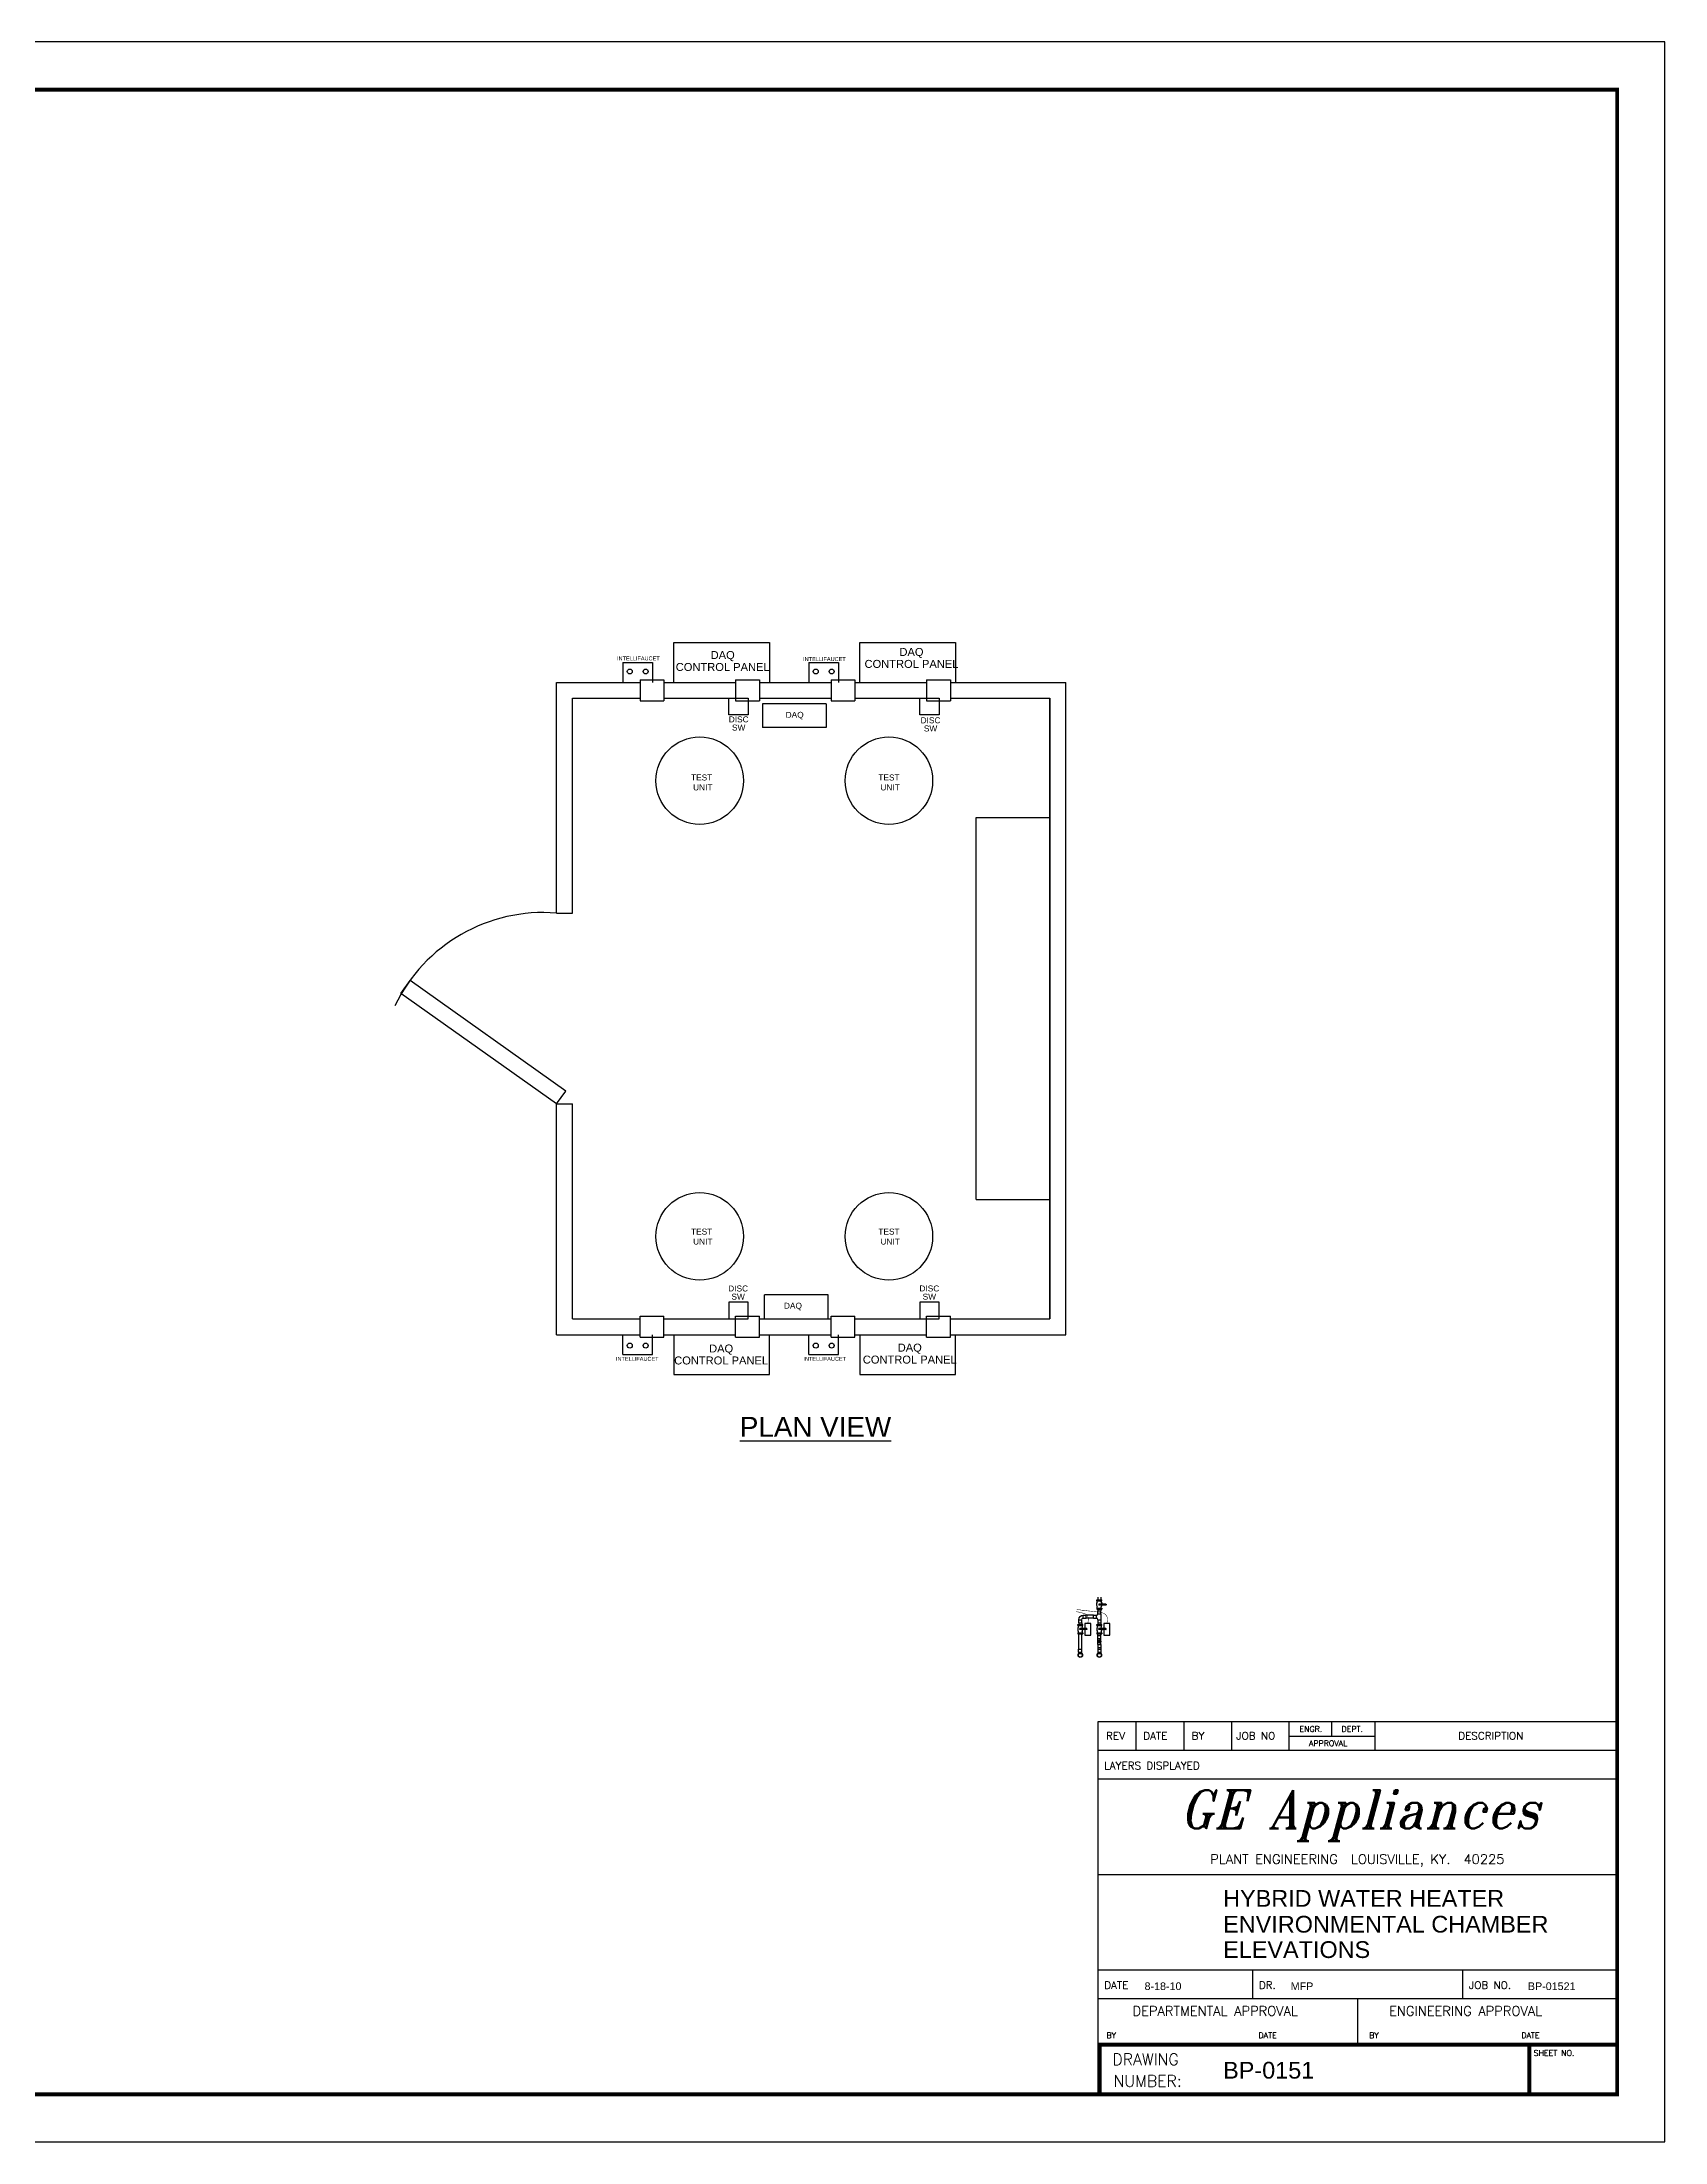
# Model space of a CAD drawing. Header units: inches. Extents: x -1574 to 492, y -294 to 234.
# Drawn here: x -607 to -199, y -294 to 234 of the extents above; entities that cross this region are included whole.
import ezdxf
from ezdxf.enums import TextEntityAlignment as Align

# ---------------------------------------------------------------- set-up
doc = ezdxf.new("R2010")
doc.units = ezdxf.units.IN
doc.header["$MEASUREMENT"] = 0
for name, color, linetype in [('CHAMBER EXTERIOR', 7, 'Continuous'), ('EXTERIOR ELEC EQUIP', 190, 'Continuous'), ('EXTERIOR PLUMB EQUIP', 250, 'Continuous'), ('FORMAT', 7, 'Continuous'), ('INTERIOR DIMS', 7, 'Continuous'), ('INTERIOR ELEC EQUIP', 190, 'Continuous')]:
    doc.layers.add(name, color=color, linetype=linetype)
doc.styles.add('ROMAND', font='romand', dxfattribs={"height": 72})
doc.styles.add('ROMANT', font='romant', dxfattribs={"height": 216})
doc.styles.get("Standard").update_dxf_attribs({"font": 'ARIAL.TTF'})

# ---------------------------------------------------------------- blocks, each defined once
blk = doc.blocks.new('FORMAT-D')
at = {"layer": 'FORMAT'}
for p, q in [((28.06, 4.4), (28.06, 0.507)), ((33.48, 4.4), (28.06, 4.4)), ((28.46, 4.4), (28.46, 4.1)), ((28.96, 4.4), (28.96, 4.1)), ((29.46, 4.4), (29.46, 4.1)), ((30.06, 4.4), (30.06, 4.1)), ((30.51, 4.25), (30.51, 4.4)), ((30.96, 4.4), (30.96, 4.1)), ((30.06, 4.25), (30.96, 4.25)), ((33.48, 4.1), (28.06, 4.1)), ((33.48, 3.8), (28.06, 3.8)), ((33.48, 2.8), (28.06, 2.8)), ((33.48, 1.8), (28.06, 1.8)), ((29.68, 1.8), (29.68, 1.5)), ((31.88, 1.8), (31.88, 1.5)), ((33.48, 1.5), (28.06, 1.5)), ((30.78, 1.5), (30.78, 1.017))]:
    blk.add_line(p, q, dxfattribs=at)
blk.add_lwpolyline([(0, 0), (34, 0), (34, 22), (0, 22)], close=True, dxfattribs=at)
at = {"layer": 'FORMAT', "const_width": 0.04}
blk.add_lwpolyline([(33.5, 0.5), (0.5, 0.5), (0.5, 21.5), (33.5, 21.5)], close=True, dxfattribs=at)
for points in [[(28.08, 0.5), (28.08, 1.02), (33.5, 1.02)], [(32.58, 0.52), (32.58, 1.02)]]:
    blk.add_lwpolyline(points, dxfattribs=at)
at = {"layer": 'FORMAT', "style": 'ROMAND'}
for s, height, p in [('REV', 0.08, (28.147, 4.215)), ('DATE', 0.08, (28.536, 4.215)), ('BY', 0.08, (29.043, 4.215)), ('JOB NO', 0.08, (29.511, 4.215)), ('ENGR.', 0.06, (30.172, 4.296)), ('APPROVAL', 0.06, (30.272, 4.147)), ('DEPT.', 0.06, (30.613, 4.296)), ('DESCRIPTION', 0.08, (31.835, 4.215)), ('LAYERS DISPLAYED', 0.08, (28.127, 3.903)), ('DATE', 0.08, (28.127, 1.603)), ('DR.', 0.08, (29.747, 1.603)), ('JOB NO.', 0.08, (31.947, 1.603)), ('DEPARTMENTAL APPROVAL', 0.1, (28.425, 1.323)), ('ENGINEERING APPROVAL', 0.1, (31.111, 1.323)), ('BY', 0.06, (28.152, 1.088)), ('DATE', 0.06, (29.744, 1.088)), ('BY', 0.06, (30.903, 1.088)), ('DATE', 0.06, (32.496, 1.088)), ('DRAWING', 0.12, (28.214, 0.806)), ('SHEET NO.', 0.06, (32.625, 0.902)), ('NUMBER:', 0.12, (28.225, 0.579))]:
    blk.add_text(s, height=height, dxfattribs=at).set_placement(p)
at = {"layer": 'FORMAT', "style": 'ROMANT', "oblique": 15, "width": 0.9}
blk.add_text('GE Appliances', height=0.40001, dxfattribs=at).set_placement((30.801, 3.286), align=Align.CENTER)
at = {"layer": 'FORMAT', "style": 'ROMAND'}
blk.add_text('PLANT ENGINEERING  LOUISVILLE, KY.  40225', height=0.1, dxfattribs=at).set_placement((30.778, 2.913), align=Align.CENTER)
blk = doc.blocks.new('BVALVE')
for p, q in [((-1.63, 2.45), (0.13, 2.45)), ((-1.63, 2.2), (0.13, 2.2)), ((0.6, 3.49), (-0.63, 3.49)), ((-0.63, 3.24), (-0.63, 3.49)), ((0.6, 3.24), (-0.63, 3.24)), ((-0.63, 1.41), (-0.63, 1.16)), ((0.6, 1.41), (-0.63, 1.41)), ((0.6, 1.16), (-0.63, 1.16)), ((-0.51, 2.93), (-0.51, 3.24)), ((-0.51, 1.41), (-0.51, 1.79)), ((0.13, 2.45), (0.13, 2.2)), ((0.49, 2.93), (0.49, 3.24)), ((0.49, 1.41), (0.49, 1.79)), ((0.6, 3.24), (0.6, 3.49)), ((0.6, 1.41), (0.6, 1.16))]:
    blk.add_line(p, q)
for centre, radius, start, end in [((-1.59, 2.33), 0.132, 108.6408, 251.3592), ((0.47, 2.36), 1.13, 149.9029, 175.1864), ((0.47, 2.36), 1.13, 187.8419, 210.0971), ((-0.5, 2.36), 1.13, 329.9029, 30.0971)]:
    blk.add_arc(centre, radius, start, end)
blk = doc.blocks.new('TEE')
at = {"linetype": 'Continuous'}
for p, q in [((-0.27, 0), (-0.27, -0.5)), ((-0.27, 0), (0.27, 0)), ((0.27, 0), (0.27, -0.5)), ((-0.5, -0.73), (-1, -0.73)), ((-1, -0.73), (-1, -1.27)), ((-0.5, -1.27), (-1, -1.27)), ((-0.5, -0.73), (-0.5, -1.27)), ((0.5, -1.25), (-0.5, -1.25)), ((-0.27, -0.5), (0.27, -0.5)), ((0.5, -0.73), (1, -0.73)), ((0.5, -0.73), (0.5, -1.27)), ((0.5, -1.27), (1, -1.27)), ((1, -0.73), (1, -1.27))]:
    blk.add_line(p, q, dxfattribs=at)
for centre, start, end in [((-0.5, -0.5), 270, 0), ((0.5, -0.5), 180, 270)]:
    blk.add_arc(centre, 0.25, start, end, dxfattribs=at)
blk = doc.blocks.new('90ELL')
at = {"linetype": 'Continuous'}
for p, q in [((-0.27, 0), (-0.27, -0.5)), ((-0.27, 0), (0.27, 0)), ((0.27, 0), (0.27, -0.5)), ((-0.27, -0.5), (0.27, -0.5)), ((0.5, -0.73), (1, -0.73)), ((0.5, -0.73), (0.5, -1.27)), ((0.5, -1.27), (1, -1.27)), ((1, -0.73), (1, -1.27))]:
    blk.add_line(p, q, dxfattribs=at)
for radius in [0.75, 0.25]:
    blk.add_arc((0.5, -0.5), radius, 180, 270, dxfattribs=at)

msp = doc.modelspace()

# ---------------------------------------------------------------- linework, layer by layer
for p, q in [((-447.94996, 73.16204), (-447.94996, 83.16204)), ((-447.94996, 83.16204), (-423.94996, 83.16204)), ((-423.94996, 83.16204), (-423.94996, 73.16204)), ((-401.20927, 73.16204), (-401.20927, 83.16204)), ((-401.20927, 83.16204), (-377.20927, 83.16204)), ((-377.20927, 83.16204), (-377.20927, 73.16204)), ((-460.81439, 78.16204), (-453.31439, 78.16204)), ((-460.81439, 78.16204), (-460.81439, 73.16204)), ((-453.31439, 78.16204), (-453.31439, 73.16204)), ((-414.0737, 78.16204), (-406.5737, 78.16204)), ((-414.0737, 78.16204), (-414.0737, 73.16204)), ((-406.5737, 78.16204), (-406.5737, 73.16204)), ((-477.48832, 73.16204), (-456.48832, 73.16204)), ((-473.48832, 15.16204), (-473.48832, 69.16204)), ((-473.48832, 69.16204), (-456.48832, 69.16204)), ((-456.48832, 73.78345), (-456.48832, 68.50497)), ((-456.48832, 73.78345), (-450.48832, 73.78345)), ((-450.48832, 73.78345), (-450.48832, 68.50497)), ((-450.48832, 73.16204), (-432.48832, 73.16204)), ((-450.48832, 69.16204), (-432.48832, 69.16204)), ((-432.48832, 73.78345), (-432.48832, 68.50497)), ((-432.48832, 73.78345), (-426.48832, 73.78345)), ((-426.48832, 73.78345), (-426.48832, 68.50497)), ((-426.48832, 73.16204), (-408.48832, 73.16204)), ((-426.48832, 69.16204), (-408.48832, 69.16204)), ((-408.48832, 73.78345), (-408.48832, 68.50497)), ((-408.48832, 73.78345), (-402.48832, 73.78345)), ((-402.48832, 73.78345), (-402.48832, 68.50497)), ((-402.48832, 73.16204), (-384.48832, 73.16204)), ((-402.48832, 69.16204), (-384.48832, 69.16204)), ((-384.48832, 73.78345), (-384.48832, 68.50497)), ((-384.48832, 73.78345), (-378.48832, 73.78345)), ((-378.48832, 73.78345), (-378.48832, 68.50497)), ((-378.48832, 73.16204), (-349.48832, 73.16204)), ((-378.48832, 69.16204), (-353.48832, 69.16204)), ((-353.48832, -86.83796), (-353.48832, 69.16204)), ((-353.48832, 69.16204), (-353.48832, -86.83796)), ((-456.48832, 68.50497), (-450.48832, 68.50497)), ((-432.48832, 68.50497), (-426.48832, 68.50497)), ((-409.73597, 67.80954), (-425.73797, 67.80954)), ((-425.73797, 67.80954), (-425.73797, 61.80954)), ((-409.73597, 67.80954), (-409.73597, 61.80954)), ((-408.48832, 68.50497), (-402.48832, 68.50497)), ((-384.48832, 68.50497), (-378.48832, 68.50497)), ((-409.73597, 61.80954), (-425.73797, 61.80954)), ((-371.98832, 39.16204), (-353.48832, 39.16204)), ((-371.98832, -56.83796), (-371.98832, 39.16204)), ((-477.48832, 15.16204), (-473.48832, 15.16204)), ((-516.60564, -5.02007), (-514.28749, -1.76029)), ((-477.48832, -32.83796), (-516.60564, -5.02007)), ((-475.17016, -29.57818), (-514.28749, -1.76029)), ((-477.48832, -32.83796), (-475.17016, -29.57818)), ((-477.48832, -32.83796), (-473.48832, -32.83796)), ((-473.48832, -86.83796), (-473.48832, -32.83796)), ((-371.98832, -56.83796), (-353.48832, -56.83796)), ((-409.16785, -80.83796), (-425.16985, -80.83796)), ((-425.16985, -86.83796), (-425.16985, -80.83796)), ((-409.16785, -86.83796), (-409.16785, -80.83796)), ((-473.48832, -86.83796), (-456.48832, -86.83796)), ((-456.48832, -91.48751), (-456.48832, -86.18088)), ((-456.48832, -86.18088), (-450.48832, -86.18088)), ((-450.48832, -91.48751), (-450.48832, -86.18088)), ((-450.48832, -86.83796), (-432.48832, -86.83796)), ((-432.48832, -91.48751), (-432.48832, -86.18088)), ((-432.48832, -86.18088), (-426.48832, -86.18088)), ((-426.48832, -91.48751), (-426.48832, -86.18088)), ((-426.48832, -86.83796), (-408.48832, -86.83796)), ((-408.48832, -91.48751), (-408.48832, -86.18088)), ((-408.48832, -86.18088), (-402.48832, -86.18088)), ((-402.48832, -91.48751), (-402.48832, -86.18088)), ((-402.48832, -86.83796), (-384.48832, -86.83796)), ((-384.48832, -91.48751), (-384.48832, -86.18088)), ((-384.48832, -86.18088), (-378.48832, -86.18088)), ((-378.48832, -91.48751), (-378.48832, -86.18088)), ((-378.48832, -86.83796), (-353.48832, -86.83796)), ((-477.48832, -90.83796), (-456.48832, -90.83796)), ((-460.81439, -95.83796), (-460.81439, -90.83796)), ((-456.48832, -91.48751), (-450.48832, -91.48751)), ((-453.31439, -95.83796), (-453.31439, -90.83796)), ((-450.48832, -90.83796), (-432.48832, -90.83796)), ((-447.94996, -90.83796), (-447.94996, -100.83796)), ((-432.48832, -91.48751), (-426.48832, -91.48751)), ((-426.48832, -90.83796), (-408.48832, -90.83796)), ((-423.94996, -100.83796), (-423.94996, -90.83796)), ((-414.0737, -95.83796), (-414.0737, -90.83796)), ((-408.48832, -91.48751), (-402.48832, -91.48751)), ((-406.5737, -95.83796), (-406.5737, -90.83796)), ((-402.48832, -90.83796), (-384.48832, -90.83796)), ((-401.20927, -90.83796), (-401.20927, -100.83796)), ((-384.48832, -91.48751), (-378.48832, -91.48751)), ((-378.48832, -90.83796), (-349.48832, -90.83796)), ((-377.20927, -100.83796), (-377.20927, -90.83796)), ((-460.81439, -95.83796), (-453.31439, -95.83796)), ((-414.0737, -95.83796), (-406.5737, -95.83796)), ((-447.94996, -100.83796), (-423.94996, -100.83796)), ((-401.20927, -100.83796), (-377.20927, -100.83796))]:
    msp.add_line(p, q)
for points in [[(-429.29138, 64.97204), (-434.17138, 64.97204), (-434.17138, 69.16204), (-429.29138, 69.16204)], [(-381.29138, 64.97204), (-386.17138, 64.97204), (-386.17138, 69.16204), (-381.29138, 69.16204)], [(-429.29138, -82.64796), (-434.17138, -82.64796), (-434.17138, -86.83796), (-429.29138, -86.83796)], [(-381.29138, -82.64796), (-386.17138, -82.64796), (-386.17138, -86.83796), (-381.29138, -86.83796)]]:
    msp.add_lwpolyline(points, close=True)
for centre, radius in [((-459.06439, 75.90669), 0.62378), ((-455.06439, 75.90669), 0.62378), ((-412.3237, 75.90669), 0.62378), ((-408.3237, 75.90669), 0.62378), ((-441.48775, 48.45281), 11), ((-393.94224, 48.45281), 11), ((-441.48775, -66.12873), 11), ((-393.94224, -66.12873), 11), ((-459.06439, -93.58261), 0.62378), ((-455.06439, -93.58261), 0.62378), ((-412.3237, -93.58261), 0.62378), ((-408.3237, -93.58261), 0.62378)]:
    msp.add_circle(centre, radius)
msp.add_arc((-480.83987, -26.02246), 41.32065, 85.3475904, 154.3892001)
at = {"layer": 'CHAMBER EXTERIOR'}
for p, q in [((-477.48832, 15.16204), (-477.48832, 73.16204)), ((-349.48832, -90.83796), (-349.48832, 73.16204)), ((-477.48832, -90.83796), (-477.48832, -32.83796))]:
    msp.add_line(p, q, dxfattribs=at)
at = {"layer": 'EXTERIOR ELEC EQUIP', "const_width": 0.125}
for points in [[(-343.9662, -163.43107), (-343.89582, -163.11362), (-343.85102, -162.83633), (-343.82875, -162.59472), (-343.82594, -162.38433), (-343.83952, -162.20068), (-343.86645, -162.03931), (-343.90366, -161.89573), (-343.94809, -161.76549), (-343.99755, -161.64479), (-344.05332, -161.53263), (-344.11754, -161.42869), (-344.19236, -161.33267), (-344.27993, -161.24423), (-344.3824, -161.16307), (-344.50191, -161.08887), (-344.64062, -161.02131), (-344.80099, -160.95961), (-344.98682, -160.90114), (-345.20221, -160.84281), (-345.45129, -160.78152), (-345.73817, -160.71418), (-346.06695, -160.63768), (-346.44176, -160.54894), (-346.8327, -160.45319)], [(-339.1737, -163.43107), (-339.07732, -163.07398), (-339.02251, -162.74915), (-339.00491, -162.45503), (-339.02014, -162.19009), (-339.06386, -161.9528), (-339.1317, -161.74163), (-339.2193, -161.55503), (-339.32228, -161.39147), (-339.43741, -161.24931), (-339.56585, -161.12647), (-339.7099, -161.02075), (-339.87182, -160.92997), (-340.0539, -160.85193), (-340.25844, -160.78444), (-340.4877, -160.72531), (-340.74398, -160.67235), (-341.02869, -160.62358), (-341.33984, -160.57788), (-341.67454, -160.53436), (-342.02992, -160.49209), (-342.40311, -160.45019), (-342.79125, -160.40775), (-343.19146, -160.36386), (-343.60087, -160.31762), (-344.01644, -160.26811), (-344.43442, -160.21441), (-344.85091, -160.15556), (-345.262, -160.1531), (-345.66378, -160.0811), (-346.05233, -160.0011), (-346.71376, -159.8427)]]:
    msp.add_lwpolyline(points, dxfattribs=at)
at = {"layer": 'EXTERIOR PLUMB EQUIP'}
for p, q in [((-341.42359, -156.8605), (-341.42359, -157.52836)), ((-340.67359, -156.8605), (-340.67359, -157.52836)), ((-346.21609, -163.25031), (-346.21609, -163.70666)), ((-345.46609, -163.25031), (-345.46609, -163.70666)), ((-342.54707, -161.37755), (-344.33897, -161.37755)), ((-342.54707, -162.12755), (-344.33897, -162.12755)), ((-341.42359, -159.85586), (-341.42359, -160.24971)), ((-341.42359, -163.25031), (-341.42359, -163.70666)), ((-340.67359, -159.85586), (-340.67359, -160.24971)), ((-340.67359, -163.25031), (-340.67359, -163.70666)), ((-346.21609, -169.92861), (-346.21609, -166.03416)), ((-345.46609, -169.92861), (-345.46609, -166.03416)), ((-341.45311, -167.24066), (-341.45311, -166.49051)), ((-341.45311, -166.49051), (-340.64044, -166.49051)), ((-341.45311, -167.24066), (-340.64044, -167.24066)), ((-341.45311, -168.74096), (-341.45311, -169.49111)), ((-341.45311, -168.74096), (-340.64044, -168.74096)), ((-341.42359, -166.49051), (-341.42359, -166.03416)), ((-341.42185, -167.83474), (-341.42185, -167.24066)), ((-341.42185, -168.74096), (-341.42185, -168.14688)), ((-340.67359, -166.49051), (-340.67359, -166.03416)), ((-340.6717, -167.83474), (-340.6717, -167.24066)), ((-340.6717, -168.74096), (-340.6717, -168.14688)), ((-340.64044, -167.24066), (-340.64044, -166.49051)), ((-340.64044, -168.74096), (-340.64044, -169.49111)), ((-346.2456, -170.67876), (-346.2456, -169.92861)), ((-346.2456, -169.92861), (-345.43294, -169.92861)), ((-346.2456, -170.67876), (-345.43294, -170.67876)), ((-346.21434, -171.00961), (-346.21434, -170.67876)), ((-345.46419, -171.00961), (-345.46419, -170.67876)), ((-345.43294, -170.67876), (-345.43294, -169.92861)), ((-341.45311, -169.49111), (-340.64044, -169.49111)), ((-341.45311, -169.92861), (-341.45311, -170.67876)), ((-341.45311, -169.92861), (-340.64044, -169.92861)), ((-341.45311, -170.67876), (-340.64044, -170.67876)), ((-341.42359, -169.49111), (-341.42359, -169.92861)), ((-341.42185, -170.67876), (-341.42185, -171.00961)), ((-340.67359, -169.49111), (-340.67359, -169.92861)), ((-340.6717, -170.67876), (-340.6717, -171.00961)), ((-340.64044, -169.92861), (-340.64044, -170.67876))]:
    msp.add_line(p, q, dxfattribs=at)
for points in [[(-344.7162, -166.43107), (-343.2162, -166.43107), (-343.2162, -163.43107), (-344.7162, -163.43107)], [(-339.9237, -166.43107), (-338.4237, -166.43107), (-338.4237, -163.43107), (-339.9237, -163.43107)]]:
    msp.add_lwpolyline(points, close=True, dxfattribs=at)
for centre, radius in [((-341.04677, -167.99081), 0.40625), ((-341.04677, -167.99081), 0.14259), ((-345.83927, -171.42891), 0.56258), ((-345.83927, -171.42891), 0.46883), ((-341.04677, -171.42891), 0.56258), ((-341.04677, -171.42891), 0.46883)]:
    msp.add_circle(centre, radius, dxfattribs=at)

# ---------------------------------------------------------------- block references
at = {"layer": 'EXTERIOR PLUMB EQUIP', "xscale": -1}
msp.add_blockref('BVALVE', (-341.06617, -161.01948), dxfattribs=at)
at = {"layer": 'EXTERIOR PLUMB EQUIP', "yscale": 1.5, "zscale": 1.5}
for name, p, xscale, rotation in [('90ELL', (-345.83927, -163.25031), -1.5, 180), ('TEE', (-342.54707, -161.75001), 1.5, 90)]:
    msp.add_blockref(name, p, dxfattribs=dict(at, xscale=xscale, rotation=rotation))
at = {"layer": 'EXTERIOR PLUMB EQUIP', "rotation": 180}
for p in [(-345.85867, -162.54304), (-341.06617, -162.54304)]:
    msp.add_blockref('BVALVE', p, dxfattribs=at)
at = {"layer": 'FORMAT', "xscale": 24, "yscale": 24, "zscale": 24}
msp.add_blockref('FORMAT-D', (-1014.89049, -293.82202), dxfattribs=at)

# ---------------------------------------------------------------- texts
at = {"layer": 'EXTERIOR ELEC EQUIP'}
for s, p in [('DAQ', (-435.70796, 79.04408)), ('DAQ', (-388.26143, 79.82128)), ('CONTROL PANEL', (-435.70796, 76.0392)), ('CONTROL PANEL', (-388.26143, 76.8164)), ('DAQ', (-436.10133, -95.31754)), ('DAQ', (-388.69457, -95.09721)), ('CONTROL PANEL', (-436.10133, -98.32241)), ('CONTROL PANEL', (-388.69457, -98.10209))]:
    msp.add_text(s, height=2, dxfattribs=at).set_placement(p, align=Align.CENTER)
at = {"layer": 'EXTERIOR PLUMB EQUIP'}
for p in [(-456.90279, 78.68769), (-410.1481, 78.53352), (-457.17265, -97.41145), (-410.06982, -97.41145)]:
    msp.add_text('INTELLIFAUCET', height=1, dxfattribs=at).set_placement(p, align=Align.CENTER)
at = {"layer": 'FORMAT'}
for s, height, p in [('HYBRID WATER HEATER', 4.2126606, (-309.93161, -234.67394)), ('ENVIRONMENTAL CHAMBER', 4.2126606, (-309.93161, -241.17348)), ('ELEVATIONS', 4.212661, (-309.93161, -247.55265)), ('8-18-10', 1.92579, (-329.68098, -255.61689)), ('MFP', 1.92579, (-292.95196, -255.61689)), ('BP-01521', 1.92579, (-233.34258, -255.61689)), ('BP-0151', 4.212661, (-309.93161, -277.88382))]:
    msp.add_text(s, height=height, dxfattribs=at).set_placement(p)
at = {"layer": 'INTERIOR DIMS'}
for s, height, p in [('TEST ', 1.5, (-440.70758, 48.50733)), ('TEST ', 1.5, (-393.62734, 48.50733)), ('UNIT', 1.5, (-440.70758, 46.0001)), ('UNIT', 1.5, (-393.62734, 46.0001)), ('TEST ', 1.5, (-440.70758, -65.66932)), ('UNIT', 1.5, (-440.70758, -68.17655)), ('TEST ', 1.5, (-393.62734, -65.66932)), ('UNIT', 1.5, (-393.62734, -68.17655)), ('%%UPLAN VIEW', 5, (-412.38141, -116.50009))]:
    msp.add_text(s, height=height, dxfattribs=at).set_placement(p, align=Align.CENTER)
at = {"layer": 'INTERIOR ELEC EQUIP'}
for s, p in [('DISC', (-431.68892, 63.11732)), ('DAQ', (-417.62396, 64.25693)), ('DISC', (-383.47262, 62.88735)), ('SW', (-431.68892, 61.06037)), ('SW', (-383.47262, 60.8304)), ('DISC', (-431.83036, -79.97606)), ('DISC', (-383.77557, -79.96875)), ('SW', (-431.83036, -82.03301)), ('DAQ', (-418.05414, -84.30768)), ('SW', (-383.77557, -82.0257))]:
    msp.add_text(s, height=1.5, dxfattribs=at).set_placement(p, align=Align.CENTER)

doc.saveas('drawing.dxf')
